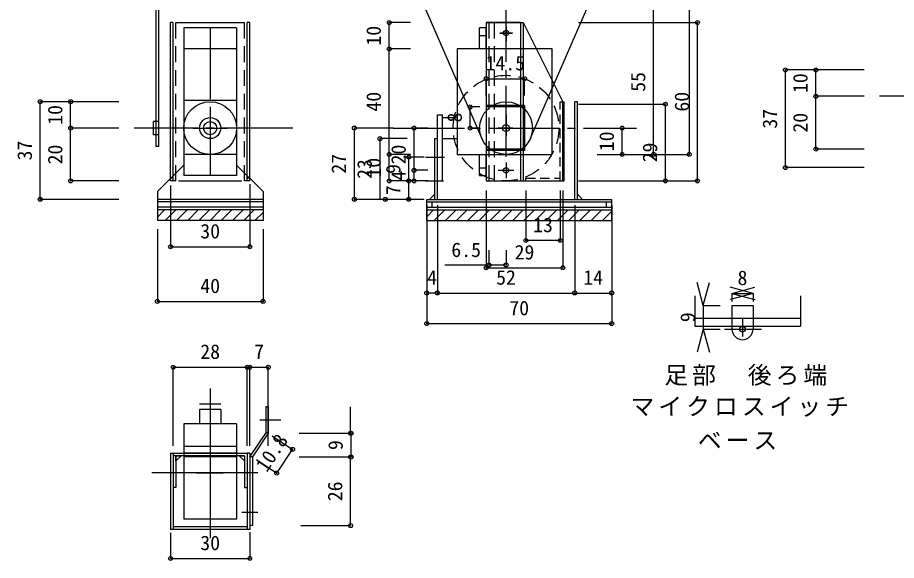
# Model space of a CAD drawing. Units: millimetres at full size, sheet at 1:3; details may follow other scales. Extents: x -420 to 383, y -277 to 349.
# Drawn here: x -420.4 to -87.7, y -190.3 to 15.4 of the extents above; entities that cross this region are included whole.
import ezdxf
from ezdxf.enums import TextEntityAlignment as Align

# ---------------------------------------------------------------- set-up
doc = ezdxf.new("R2010")
doc.units = ezdxf.units.MM
doc.header["$LTSCALE"] = 3
doc.header["$PDMODE"] = 32
doc.header["$PDSIZE"] = 1.5
for name, pattern in [('CHAIN1', [8, 5, -1, 1, -1]), ('CHAIN2', [12, 9, -1, 1, -1]), ('DASHED1', [1.8, 1.2, -0.6]), ('DASHED2', [3, 2, -1])]:
    doc.linetypes.add(name, pattern=pattern)
for name, color, linetype in [('0-0', 7, 'Continuous'), ('0-1', 4, 'Continuous'), ('0-2', 4, 'Continuous'), ('0-3', 7, 'Continuous'), ('0-8', 7, 'Continuous')]:
    doc.layers.add(name, color=color, linetype=linetype)
doc.styles.add('ＭＳ ゴシック', font='')
doc.styles.get('ＭＳ ゴシック').set_extended_font_data('MS Gothic')

msp = doc.modelspace()

# ---------------------------------------------------------------- linework, layer by layer
at = {"layer": '0-0', "linetype": 'CHAIN2'}
for p, q in [((-347.44, 11.512), (-347.44, -44.488)), ((-337.44, -15.988), (-357.44, -15.988)), ((-34.016, -14.448), (-94.105, -14.448)), ((-316.109, -26.488), (-376.198, -26.488)), ((-347.44, -150.9), (-347.44, -164.62)), ((-352.614, -157.105), (-342.576, -157.105))]:
    msp.add_line(p, q, dxfattribs=at)
at = {"layer": '0-0'}
for p, q in [((-337.44, 11.512), (-337.44, -44.488)), ((-242.956, 11.512), (-245.456, 11.512)), ((-245.456, 3.512), (-245.456, 11.512)), ((-242.956, 3.512), (-242.956, 11.512)), ((-337.44, 3.512), (-357.44, 3.512)), ((-261.456, -46.488), (-261.456, -21.488)), ((-261.456, -21.488), (-259.456, -21.488)), ((-259.456, -46.488), (-259.456, -21.488)), ((-259.456, -22.488), (-253.956, -22.488)), ((-259.456, -30.488), (-253.956, -30.488)), ((-337.44, -36.488), (-357.44, -36.488)), ((-245.456, -44.488), (-245.456, -36.488)), ((-242.956, -44.488), (-242.956, -36.488)), ((-337.44, -44.488), (-357.44, -44.488)), ((-261.456, -46.488), (-259.456, -46.488)), ((-245.456, -44.488), (-242.956, -44.488)), ((-343.44, -131.105), (-351.44, -131.105)), ((-351.44, -133.105), (-351.44, -138.605)), ((-343.44, -133.105), (-351.44, -133.105)), ((-343.44, -133.105), (-343.44, -138.605)), ((-337.44, -138.605), (-357.44, -138.605)), ((-357.44, -138.605), (-357.44, -174.605)), ((-337.44, -138.605), (-337.44, -174.605)), ((-337.44, -147.105), (-357.44, -147.105)), ((-337.44, -149.605), (-357.44, -149.605)), ((-337.44, -174.605), (-357.44, -174.605))]:
    msp.add_line(p, q, dxfattribs=at)
at = {"layer": '0-0', "linetype": 'CHAIN1'}
for p, q in [((-242.956, 8.512), (-245.456, 8.512)), ((-245.456, -41.488), (-242.956, -41.488))]:
    msp.add_line(p, q, dxfattribs=at)
at = {"layer": '0-0'}
msp.add_lwpolyline([(-337.44, 11.512), (-357.44, 11.512), (-357.44, -44.488)], dxfattribs=at)
msp.add_lwpolyline([(-217.956, -36.488), (-217.956, 3.512), (-253.956, 3.512), (-253.956, -36.488)], close=True, dxfattribs=at)
at = {"layer": '0-0', "linetype": 'DASHED2'}
msp.add_circle((-235.456, -26.488), 20, dxfattribs=at)
at = {"layer": '0-0'}
msp.add_circle((-347.44, -26.488), 4, dxfattribs=at)
at = {"layer": '0-1', "linetype": 'DASHED2'}
for p, q in [((-360.44, -46.488), (-360.44, 13.512)), ((-334.44, -46.488), (-334.44, 13.512)), ((-241.956, 13.512), (-241.956, -46.488)), ((-239.956, 13.512), (-239.956, -46.488))]:
    msp.add_line(p, q, dxfattribs=at)
at = {"layer": '0-1'}
for p, q in [((-360.44, 13.512), (-334.44, 13.512)), ((-271.654, 13.512), (-279.692, 13.512)), ((-242.956, 13.512), (-242.956, -46.488)), ((-229.956, 13.512), (-242.956, 13.512)), ((-228.956, 13.512), (-228.956, -46.488)), ((-228.956, -18.488), (-242.956, -18.488)), ((-235.456, -21.488), (-235.456, -29.462)), ((-270.268, -46.488), (-270.268, -26.488)), ((-265.001, -26.488), (-270.268, -26.488)), ((-238.405, -26.488), (-232.296, -26.488)), ((-279.692, -46.488), (-279.692, -36.488)), ((-228.956, -34.488), (-242.956, -34.488)), ((-270.268, -46.488), (-270.268, -42.488)), ((-265.001, -42.488), (-270.268, -42.488)), ((-359.44, -46.488), (-335.44, -46.488)), ((-271.654, -46.488), (-279.692, -46.488)), ((-265.001, -46.488), (-270.268, -46.488)), ((-242.956, -46.488), (-229.956, -46.488)), ((-242.956, -60.322), (-242.956, -69.192)), ((-241.956, -72.795), (-241.956, -78.339)), ((-235.456, -72.795), (-235.456, -78.339)), ((-258.564, -78.339), (-235.456, -78.339)), ((-361.44, -149.605), (-361.44, -159.605)), ((-361.44, -149.605), (-333.44, -149.605)), ((-333.44, -149.605), (-333.44, -159.605)), ((-334.44, -150.605), (-361.44, -150.605)), ((-358.44, -150.605), (-360.44, -152.605)), ((-360.44, -150.605), (-360.44, -162.605)), ((-337.44, -151.105), (-357.44, -151.105)), ((-336.44, -150.605), (-334.44, -152.605)), ((-334.44, -150.605), (-334.44, -162.605)), ((-360.44, -162.605), (-361.44, -162.605)), ((-334.44, -162.605), (-333.44, -162.605))]:
    msp.add_line(p, q, dxfattribs=at)
at = {"layer": '0-1', "linetype": 'CHAIN1'}
for p, q in [((-235.456, 11.98), (-235.456, 6.401)), ((-233.061, 9.512), (-237.843, 9.512)), ((-235.456, -39.556), (-235.456, -45.401)), ((-238.374, -42.488), (-232.53, -42.488))]:
    msp.add_line(p, q, dxfattribs=at)
at = {"layer": '0-1'}
for points in [[(-271.654, 3.512), (-279.692, 3.512), (-279.692, 13.512)], [(-271.654, -36.488), (-279.692, -36.488), (-279.692, 3.512)], [(-360.44, -152.605), (-360.44, -150.605), (-358.44, -150.605)], [(-336.44, -150.605), (-334.44, -150.605), (-334.44, -152.605)]]:
    msp.add_lwpolyline(points, dxfattribs=at)
for centre, radius in [((-235.456, 9.512), 1), ((-235.456, -26.488), 1.3), ((-235.456, -42.488), 1)]:
    msp.add_circle(centre, radius, dxfattribs=at)
for p in [(-279.692, 13.512), (-279.692, 3.512), (-270.268, -26.488), (-279.692, -36.488), (-270.268, -42.488), (-279.692, -46.488), (-270.268, -46.488), (-241.956, -78.339), (-235.456, -78.339)]:
    msp.add_point(p, dxfattribs=at)
at = {"layer": '0-2', "color": 3}
for p, q in [((-362.44, -46.488), (-362.44, 13.512)), ((-361.44, 13.512), (-362.44, 13.512)), ((-361.44, -46.488), (-361.44, 13.512)), ((-333.44, -46.488), (-333.44, 13.512)), ((-332.44, 13.512), (-333.44, 13.512)), ((-332.44, -46.488), (-332.44, 13.512)), ((-242.956, 13.512), (-242.956, -17.988)), ((-242.956, 13.512), (-228.956, 13.512)), ((-228.956, 13.512), (-213.956, -16.488)), ((-213.956, -46.488), (-213.956, -16.488)), ((-208.456, -16.488), (-209.456, -16.488)), ((-209.456, -53.488), (-209.456, -16.488)), ((-208.456, -53.488), (-208.456, -16.488)), ((-347.44, -18.968), (-347.44, -32.442)), ((-228.456, -17.988), (-242.956, -17.988)), ((-228.456, -17.988), (-228.456, -34.988)), ((-357.44, -26.488), (-357.44, -40.488)), ((-353.979, -26.488), (-341.044, -26.488)), ((-337.44, -26.488), (-337.44, -40.488)), ((-262.456, -53.488), (-262.456, -30.488)), ((-262.456, -30.488), (-261.456, -30.488)), ((-261.456, -53.488), (-261.456, -30.488)), ((-242.956, -34.988), (-242.956, -46.488)), ((-228.456, -34.988), (-242.956, -34.988)), ((-367.44, -50.488), (-357.44, -40.488)), ((-327.44, -50.488), (-337.44, -40.488)), ((-361.44, -45.488), (-362.44, -45.488)), ((-360.44, -46.488), (-362.44, -46.488)), ((-332.44, -46.488), (-334.44, -46.488)), ((-332.44, -45.488), (-333.44, -45.488)), ((-367.44, -50.488), (-367.44, -61.488)), ((-327.44, -50.488), (-327.44, -61.488)), ((-264.456, -53.488), (-262.456, -51.488)), ((-208.456, -51.488), (-206.456, -53.488)), ((-327.44, -53.488), (-367.44, -53.488)), ((-327.44, -54.488), (-367.44, -54.488)), ((-327.44, -56.488), (-367.44, -56.488)), ((-265.456, -53.488), (-195.456, -53.488)), ((-265.456, -61.488), (-265.456, -53.488)), ((-265.456, -54.488), (-195.456, -54.488)), ((-265.456, -56.488), (-195.456, -56.488)), ((-195.456, -61.488), (-195.456, -53.488)), ((-327.44, -57.488), (-367.44, -57.488)), ((-367.44, -60.226), (-364.702, -57.488)), ((-364.459, -61.488), (-360.459, -57.488)), ((-360.217, -61.488), (-356.217, -57.488)), ((-355.974, -61.488), (-351.974, -57.488)), ((-351.732, -61.488), (-347.732, -57.488)), ((-347.489, -61.488), (-343.489, -57.488)), ((-343.246, -61.488), (-339.246, -57.488)), ((-339.004, -61.488), (-335.004, -57.488)), ((-334.761, -61.488), (-330.761, -57.488)), ((-330.518, -61.488), (-327.44, -58.41)), ((-265.456, -57.488), (-195.456, -57.488)), ((-265.456, -60.065), (-262.879, -57.488)), ((-262.636, -61.488), (-258.636, -57.488)), ((-258.394, -61.488), (-254.394, -57.488)), ((-254.151, -61.488), (-250.151, -57.488)), ((-249.908, -61.488), (-245.908, -57.488)), ((-245.666, -61.488), (-241.666, -57.488)), ((-241.423, -61.488), (-237.423, -57.488)), ((-237.18, -61.488), (-233.18, -57.488)), ((-232.938, -61.488), (-228.938, -57.488)), ((-228.695, -61.488), (-224.695, -57.488)), ((-224.452, -61.488), (-220.452, -57.488)), ((-220.21, -61.488), (-216.21, -57.488)), ((-215.967, -61.488), (-211.967, -57.488)), ((-211.724, -61.488), (-207.724, -57.488)), ((-207.482, -61.488), (-203.482, -57.488)), ((-203.239, -61.488), (-199.239, -57.488)), ((-198.997, -61.488), (-195.456, -57.947)), ((-327.44, -61.488), (-367.44, -61.488)), ((-265.456, -61.488), (-195.456, -61.488)), ((-123.951, -90.095), (-123.951, -101.561)), ((-163.951, -98.561), (-123.951, -98.561)), ((-325.44, -132.105), (-326.44, -132.105)), ((-326.44, -132.105), (-326.44, -142.105)), ((-325.44, -132.105), (-325.44, -142.105)), ((-332.44, -151.105), (-326.44, -142.105)), ((-325.44, -142.105), (-331.44, -151.105)), ((-325.44, -142.105), (-326.44, -142.105)), ((-362.44, -149.605), (-362.44, -178.605)), ((-362.44, -149.605), (-361.44, -149.605)), ((-361.44, -149.605), (-361.44, -178.605)), ((-332.44, -149.605), (-333.44, -149.605)), ((-333.44, -149.605), (-333.44, -178.605)), ((-332.44, -149.605), (-332.44, -178.605)), ((-331.44, -151.105), (-332.44, -151.105)), ((-331.44, -151.105), (-331.44, -177.105)), ((-332.44, -178.605), (-362.44, -178.605)), ((-333.44, -177.605), (-361.44, -177.605)), ((-331.44, -177.105), (-332.44, -177.105))]:
    msp.add_line(p, q, dxfattribs=at)
at = {"layer": '0-2'}
for p, q in [((-208.036, 13.512), (-163.012, 13.512)), ((-163.012, -46.488), (-163.012, 13.512)), ((-129.687, -41.448), (-129.687, -4.448)), ((-99.915, -4.448), (-129.687, -4.448)), ((-118.174, -14.448), (-118.174, -4.448)), ((-99.915, -4.448), (-118.174, -4.448)), ((-242.956, -7.771), (-228.456, -7.771)), ((-242.956, -14.095), (-242.956, -7.771)), ((-228.456, -14.095), (-228.456, -7.771)), ((-411.78, -53.488), (-411.78, -16.488)), ((-382.007, -16.488), (-411.78, -16.488)), ((-400.266, -26.488), (-400.266, -16.488)), ((-382.007, -16.488), (-400.266, -16.488)), ((-118.174, -34.448), (-118.174, -14.448)), ((-99.915, -14.448), (-118.174, -14.448)), ((-249.035, -26.488), (-249.035, -18.488)), ((-245.316, -18.488), (-249.035, -18.488)), ((-208.036, -17.426), (-175.099, -17.426)), ((-175.099, -46.488), (-175.099, -17.426)), ((-400.266, -46.488), (-400.266, -26.488)), ((-382.007, -26.488), (-400.266, -26.488)), ((-292.881, -53.488), (-292.881, -26.488)), ((-278.119, -26.488), (-292.881, -26.488)), ((-245.316, -26.488), (-249.035, -26.488)), ((-283.142, -53.488), (-283.142, -30.488)), ((-272.916, -30.488), (-283.142, -30.488)), ((-99.915, -34.448), (-118.174, -34.448)), ((-266.498, -37.488), (-274.277, -37.488)), ((-272.277, -46.488), (-272.277, -37.488)), ((-99.915, -41.448), (-129.687, -41.448)), ((-382.007, -46.488), (-400.266, -46.488)), ((-266.498, -46.488), (-274.277, -46.488)), ((-272.277, -53.488), (-272.277, -46.488)), ((-208.036, -46.488), (-175.099, -46.488)), ((-208.036, -46.488), (-163.012, -46.488)), ((-362.44, -48.292), (-362.44, -71.446)), ((-332.44, -47.763), (-332.44, -71.446)), ((-242.956, -50.108), (-242.956, -79.405)), ((-227.956, -50.108), (-227.956, -69.079)), ((-214.956, -50.108), (-214.956, -69.079)), ((-213.956, -50.108), (-213.956, -79.405)), ((-382.007, -53.488), (-411.78, -53.488)), ((-278.119, -53.488), (-292.881, -53.488)), ((-270.916, -53.488), (-281.142, -53.488)), ((-266.498, -53.488), (-274.277, -53.488)), ((-265.456, -55.718), (-265.456, -88.976)), ((-261.456, -55.718), (-261.456, -88.976)), ((-209.456, -55.718), (-209.456, -88.976)), ((-195.456, -55.718), (-195.456, -88.976)), ((-367.44, -64.846), (-367.44, -92.16)), ((-327.44, -64.846), (-327.44, -92.16)), ((-265.456, -65.546), (-265.456, -100.564)), ((-195.456, -65.546), (-195.456, -100.564)), ((-214.956, -69.079), (-227.956, -69.079)), ((-362.44, -71.446), (-332.44, -71.446)), ((-242.956, -79.405), (-213.956, -79.405)), ((-160.795, -93.661), (-163.125, -84.968)), ((-160.795, -93.661), (-158.466, -84.968)), ((-261.456, -88.976), (-265.456, -88.976)), ((-261.456, -88.976), (-209.456, -88.976)), ((-209.456, -88.976), (-195.456, -88.976)), ((-141.951, -89.121), (-150.644, -86.792)), ((-141.951, -89.121), (-150.644, -91.45)), ((-149.951, -89.121), (-141.257, -86.792)), ((-149.951, -89.121), (-141.951, -89.121)), ((-149.951, -89.121), (-141.257, -91.45)), ((-149.951, -89.121), (-149.951, -92.13)), ((-141.951, -89.121), (-141.951, -92.13)), ((-367.44, -92.16), (-327.44, -92.16)), ((-160.795, -93.661), (-160.795, -102.661)), ((-160.795, -93.661), (-154.401, -93.661)), ((-265.456, -100.564), (-195.456, -100.564)), ((-160.795, -102.661), (-163.125, -111.355)), ((-160.795, -102.661), (-158.466, -111.355)), ((-160.795, -102.661), (-154.401, -102.661)), ((-332.44, -117.088), (-325.44, -117.088)), ((-332.44, -146.852), (-332.44, -117.088)), ((-325.44, -146.852), (-325.44, -117.088)), ((-294.29, -142.105), (-294.29, -132.105)), ((-313.808, -142.105), (-294.103, -142.105)), ((-313.108, -142.105), (-294.29, -142.105)), ((-294.103, -151.105), (-294.103, -142.105)), ((-323.956, -143.095), (-316.26, -148.225)), ((-322.26, -157.225), (-316.26, -148.225)), ((-329.956, -152.095), (-322.26, -157.225)), ((-313.808, -151.105), (-294.103, -151.105)), ((-313.108, -151.105), (-294.29, -151.105)), ((-294.29, -177.105), (-294.29, -151.105)), ((-313.108, -177.105), (-294.29, -177.105))]:
    msp.add_line(p, q, dxfattribs=at)
at = {"layer": '0-2', "color": 3, "linetype": 'CHAIN1'}
for p, q in [((-235.456, 11.98), (-235.456, 6.401)), ((-237.843, 9.512), (-233.061, 9.512)), ((-266.006, -37.488), (-258.719, -37.488)), ((-235.456, -39.556), (-235.456, -45.401)), ((-238.374, -42.488), (-232.53, -42.488)), ((-265.907, -46.488), (-259.113, -46.488))]:
    msp.add_line(p, q, dxfattribs=at)
at = {"layer": '0-2', "color": 3, "linetype": 'DASHED1'}
for p, q in [((-214.956, -16.488), (-213.456, -16.488)), ((-214.956, -46.488), (-214.956, -16.488)), ((-227.956, -46.488), (-227.956, -45.488)), ((-227.956, -45.488), (-214.956, -45.488)), ((-263.456, -56.488), (-263.456, -54.488)), ((-197.456, -56.488), (-197.456, -54.488))]:
    msp.add_line(p, q, dxfattribs=at)
at = {"layer": '0-2', "color": 3, "linetype": 'CHAIN2'}
for p, q in [((-278.141, -26.488), (-186.068, -26.488)), ((-320.665, -137.105), (-328.669, -137.105)), ((-347.44, -150.9), (-347.44, -163.185)), ((-337.44, -157.105), (-357.44, -157.105)), ((-329.369, -172.105), (-335.498, -172.105))]:
    msp.add_line(p, q, dxfattribs=at)
at = {"layer": '0-2', "color": 7}
for p, q in [((-149.951, -93.661), (-149.951, -102.661)), ((-145.951, -98.4), (-145.951, -105.485)), ((-152.77, -102.661), (-138.727, -102.661))]:
    msp.add_line(p, q, dxfattribs=at)
at = {"layer": '0-2', "color": 3}
for points in [[(-242.956, -46.488), (-213.456, -46.488), (-213.456, -16.488)], [(-163.951, -90.095), (-163.951, -101.561), (-123.951, -101.561)]]:
    msp.add_lwpolyline(points, dxfattribs=at)
at = {"layer": '0-2', "color": 7}
msp.add_lwpolyline([(-149.951, -93.661), (-141.951, -93.661), (-141.951, -102.661)], dxfattribs=at)
at = {"layer": '0-2', "color": 3}
for centre, radius in [((-235.456, 9.512), 1), ((-347.44, -26.488), 10), ((-347.44, -26.488), 2.5), ((-235.456, -42.488), 1)]:
    msp.add_circle(centre, radius, dxfattribs=at)
at = {"layer": '0-2', "color": 7}
msp.add_circle((-145.951, -102.661), 1.05, dxfattribs=at)
msp.add_arc((-145.951, -102.661), 4, 180, 0, dxfattribs=at)
at = {"layer": '0-2'}
for p in [(-163.012, 13.512), (-129.687, -4.448), (-118.174, -4.448), (-242.956, -7.771), (-228.456, -7.771), (-411.78, -16.488), (-400.266, -16.488), (-118.174, -14.448), (-249.035, -18.488), (-175.099, -17.426), (-400.266, -26.488), (-292.881, -26.488), (-249.035, -26.488), (-283.142, -30.488), (-118.174, -34.448), (-272.277, -37.488), (-129.687, -41.448), (-400.266, -46.488), (-272.277, -46.488), (-175.099, -46.488), (-163.012, -46.488), (-411.78, -53.488), (-292.881, -53.488), (-281.142, -53.488), (-272.277, -53.488), (-227.956, -69.079), (-214.956, -69.079), (-362.44, -71.446), (-332.44, -71.446), (-242.956, -79.405), (-213.956, -79.405), (-265.456, -88.976), (-261.456, -88.976), (-209.456, -88.976), (-195.456, -88.976), (-367.44, -92.16), (-327.44, -92.16), (-265.456, -100.564), (-195.456, -100.564), (-332.44, -117.088), (-325.44, -117.088), (-294.29, -142.105), (-294.103, -142.105), (-316.26, -148.225), (-294.29, -151.105), (-294.103, -151.105), (-322.26, -157.225), (-294.29, -177.105)]:
    msp.add_point(p, dxfattribs=at)
at = {"layer": '0-3', "color": 4}
msp.add_line((-229.956, 13.512), (-229.956, -46.488), dxfattribs=at)
at = {"layer": '0-8', "linetype": 'CHAIN2'}
for p, q in [((-235.456, -37.417), (-235.456, 97.664)), ((-232.926, -26.488), (-238.396, -26.488))]:
    msp.add_line(p, q, dxfattribs=at)
at = {"layer": '0-8', "color": 4}
for p, q in [((-166.114, 93.512), (-166.114, -36.488)), ((-179.592, -36.488), (-179.592, 18.512)), ((-201.011, -26.488), (-191.494, -26.488)), ((-191.494, -36.488), (-191.494, -26.488)), ((-201.011, -36.488), (-166.114, -36.488)), ((-201.011, -36.488), (-191.494, -36.488)), ((-200.522, -36.488), (-179.592, -36.488)), ((-361.44, -117.088), (-333.44, -117.088)), ((-361.44, -146.852), (-361.44, -117.088)), ((-333.44, -146.852), (-333.44, -117.088)), ((-332.44, -179.635), (-332.44, -189.55)), ((-362.44, -179.893), (-362.44, -189.55)), ((-362.44, -189.55), (-332.44, -189.55))]:
    msp.add_line(p, q, dxfattribs=at)
at = {"layer": '0-8'}
for p, q in [((-367.94, -33.488), (-367.94, 18.512)), ((-366.94, -33.488), (-366.94, 19.512)), ((-265.956, 18.512), (-244.624, -30.481)), ((-204.956, 18.512), (-226.288, -30.481)), ((-366.94, -23.988), (-368.94, -23.988)), ((-366.94, -33.488), (-367.94, -33.488)), ((-347.44, -125.094), (-347.44, -181.888)), ((-329.352, -157.105), (-369.518, -157.105))]:
    msp.add_line(p, q, dxfattribs=at)
msp.add_lwpolyline([(-366.94, -28.988), (-368.94, -28.988), (-368.94, -23.988)], dxfattribs=at)
msp.add_circle((-235.456, -26.488), 10, dxfattribs=at)
at = {"layer": '0-8', "color": 4}
for p in [(-191.494, -26.488), (-191.494, -36.488), (-179.592, -36.488), (-166.114, -36.488), (-361.44, -117.088), (-333.44, -117.088), (-362.44, -189.55), (-332.44, -189.55)]:
    msp.add_point(p, dxfattribs=at)

# ---------------------------------------------------------------- texts
at = {"layer": '0-1', "style": 'ＭＳ ゴシック'}
for s, p in [('10', (-281.192, 4.762)), ('40', (-281.192, -20.238)), ('20', (-271.768, -40.238)), ('10', (-281.192, -45.238)), ('4', (-271.768, -46.363))]:
    msp.add_text(s, height=5.499, rotation=90, dxfattribs=at).set_placement(p, align=Align.BOTTOM_LEFT)
msp.add_text('6.5', height=5.499, dxfattribs=at).set_placement((-256.163, -77.002), align=Align.BOTTOM_LEFT)
at = {"layer": '0-2', "style": 'ＭＳ ゴシック'}
for s, p in [('14.5', (-243.206, -6.271)), ('30', (-351.19, -69.946)), ('13', (-225.206, -67.579)), ('29', (-232.206, -77.905)), ('4', (-265.331, -87.476)), ('52', (-239.206, -87.476)), ('14', (-206.206, -87.476)), ('8', (-147.826, -87.621)), ('40', (-351.19, -90.66)), ('70', (-234.206, -99.064)), ('7', (-330.815, -115.588))]:
    msp.add_text(s, height=5.499, dxfattribs=at).set_placement(p, align=Align.BOTTOM_LEFT)
for s, rotation, p in [('10', 90, (-119.674, -13.198)), ('60', 90, (-164.512, -20.238)), ('10', 90, (-401.766, -25.238)), ('37', 90, (-131.187, -26.698)), ('8', 90, (-250.535, -24.363)), ('20', 90, (-119.674, -28.198)), ('37', 90, (-413.28, -38.738)), ('20', 90, (-401.766, -40.238)), ('29', 90, (-176.599, -39.457)), ('27', 90, (-294.381, -43.738)), ('23', 90, (-284.642, -45.738)), ('9', 90, (-273.777, -43.863)), ('7', 90, (-273.777, -51.863)), ('9', 90, (-162.295, -100.036)), ('10.8', 56.31, (-324.669, -158.133)), ('9', 90, (-295.603, -148.48)), ('26', 90, (-295.79, -167.855))]:
    msp.add_text(s, height=5.499, rotation=rotation, dxfattribs=at).set_placement(p, align=Align.BOTTOM_LEFT)
at = {"layer": '0-2', "color": 7, "char_height": 6.598, "attachment_point": 7, "style": 'ＭＳ ゴシック'}
for s, insert in [('\\T1.17;足部\u3000後ろ端', (-175.529, -124.105)), ('\\T1.17;マイクロスイッチ', (-188.319, -135.892)), ('\\T1.17;ベース', (-162.864, -148.306))]:
    msp.add_mtext(s, dxfattribs=dict(at, insert=insert))
at = {"layer": '0-8', "color": 4, "style": 'ＭＳ ゴシック'}
for s, p in [('55', (-181.092, -12.738)), ('10', (-192.994, -35.238))]:
    msp.add_text(s, height=5.499, rotation=90, dxfattribs=at).set_placement(p, align=Align.BOTTOM_LEFT)
for s, p in [('28', (-351.19, -115.588)), ('30', (-351.19, -188.05))]:
    msp.add_text(s, height=5.499, dxfattribs=at).set_placement(p, align=Align.BOTTOM_LEFT)

doc.saveas('drawing.dxf')
